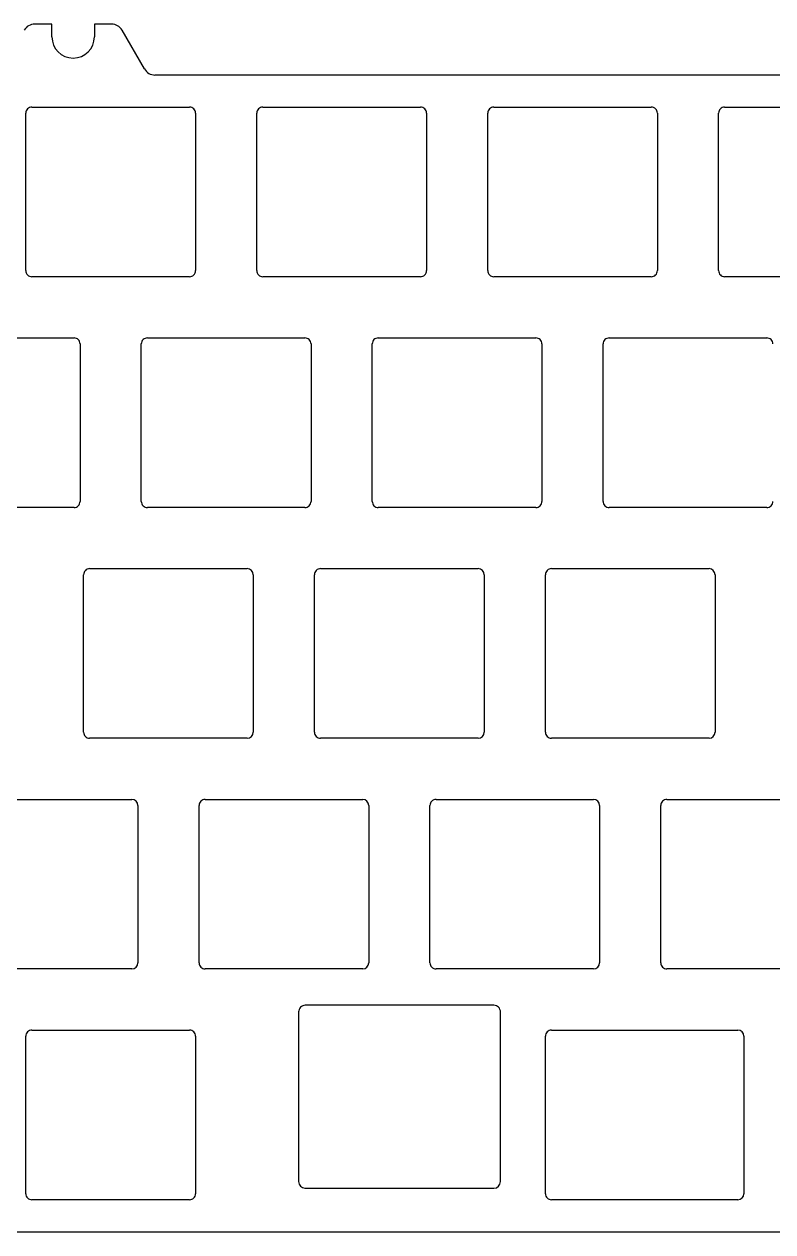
# Model space of a CAD drawing. Extents: x -143 to 143, y -14 to 90.
# Drawn here: x 31 to 92.7, y -9.7 to 90 of the extents above; entities that cross this region are included whole.
import ezdxf

# ---------------------------------------------------------------- set-up
doc = ezdxf.new("R2010")
doc.units = 0
doc.layers.add('Part__Feature', color=7, linetype='CONTINUOUS')

msp = doc.modelspace()

# ---------------------------------------------------------------- linework, layer by layer
at = {"layer": 'Part__Feature'}
for p, q in [((31.827, 90.05), (31.827, 90.05, 1.59144)), ((33.25, 90.05, 1.59144), (31.827, 90.05, 1.59144)), ((31.827, 90.05), (31.827, 90.05, 1.59144)), ((33.25, 90.05), (31.827, 90.05)), ((33.25, 90.05), (31.827, 90.05)), ((33.25, 90.05, 1.59144), (31.827, 90.05, 1.59144)), ((33.25, 90.05), (33.25, 90.05, 1.59144)), ((33.25, 89, 1.59144), (33.25, 90.05, 1.59144)), ((33.25, 90.05), (33.25, 90.05, 1.59144)), ((33.25, 89), (33.25, 90.05)), ((33.25, 89), (33.25, 90.05)), ((33.25, 89, 1.59144), (33.25, 90.05, 1.59144)), ((36.75, 90.05), (36.75, 90.05, 1.59144)), ((36.75, 90.05, 1.59144), (36.75, 89, 1.59144)), ((36.75, 90.05), (36.75, 89)), ((38.173, 90.05, 1.59144), (36.75, 90.05, 1.59144)), ((36.75, 90.05), (36.75, 90.05, 1.59144)), ((38.173, 90.05), (36.75, 90.05)), ((36.75, 90.05), (36.75, 89)), ((38.173, 90.05), (36.75, 90.05)), ((36.75, 90.05, 1.59144), (36.75, 89, 1.59144)), ((38.173, 90.05, 1.59144), (36.75, 90.05, 1.59144)), ((38.173, 90.05), (38.173, 90.05, 1.59144)), ((38.173, 90.05), (38.173, 90.05, 1.59144)), ((33.25, 89), (33.25, 89, 1.59144)), ((33.25, 89), (33.25, 89, 1.59144)), ((36.75, 89), (36.75, 89, 1.59144)), ((36.75, 89), (36.75, 89, 1.59144)), ((39.039, 89.55), (39.039, 89.55, 1.59144)), ((40.886, 86.35, 1.59144), (39.039, 89.55, 1.59144)), ((39.039, 89.55), (39.039, 89.55, 1.59144)), ((40.886, 86.35), (39.039, 89.55)), ((40.886, 86.35), (39.039, 89.55)), ((40.886, 86.35, 1.59144), (39.039, 89.55, 1.59144)), ((40.886, 86.35), (40.886, 86.35, 1.59144)), ((40.886, 86.35), (40.886, 86.35, 1.59144)), ((41.752, 85.85), (41.752, 85.85, 1.59144)), ((116.748, 85.85, 1.59144), (41.752, 85.85, 1.59144)), ((41.752, 85.85), (41.752, 85.85, 1.59144)), ((116.748, 85.85), (41.752, 85.85)), ((116.748, 85.85), (41.752, 85.85)), ((116.748, 85.85, 1.59144), (41.752, 85.85, 1.59144)), ((31.6, 83.2), (31.6, 83.2, 1.59144)), ((31.6, 83.2), (31.6, 83.2, 1.59144)), ((31.6, 83.2, 1.59144), (44.6, 83.2, 1.59144)), ((31.6, 83.2), (44.6, 83.2)), ((31.6, 83.2), (44.6, 83.2)), ((31.6, 83.2, 1.59144), (44.6, 83.2, 1.59144)), ((44.6, 83.2), (44.6, 83.2, 1.59144)), ((44.6, 83.2), (44.6, 83.2, 1.59144)), ((50.65, 83.2), (50.65, 83.2, 1.59144)), ((50.65, 83.2), (50.65, 83.2, 1.59144)), ((50.65, 83.2, 1.59144), (63.65, 83.2, 1.59144)), ((50.65, 83.2), (63.65, 83.2)), ((50.65, 83.2), (63.65, 83.2)), ((50.65, 83.2, 1.59144), (63.65, 83.2, 1.59144)), ((63.65, 83.2), (63.65, 83.2, 1.59144)), ((63.65, 83.2), (63.65, 83.2, 1.59144)), ((69.7, 83.2), (69.7, 83.2, 1.59144)), ((69.7, 83.2), (69.7, 83.2, 1.59144)), ((69.7, 83.2, 1.59144), (82.7, 83.2, 1.59144)), ((69.7, 83.2), (82.7, 83.2)), ((69.7, 83.2), (82.7, 83.2)), ((69.7, 83.2, 1.59144), (82.7, 83.2, 1.59144)), ((82.7, 83.2), (82.7, 83.2, 1.59144)), ((82.7, 83.2), (82.7, 83.2, 1.59144)), ((88.75, 83.2), (88.75, 83.2, 1.59144)), ((88.75, 83.2), (88.75, 83.2, 1.59144)), ((88.75, 83.2, 1.59144), (101.75, 83.2, 1.59144)), ((88.75, 83.2), (101.75, 83.2)), ((88.75, 83.2), (101.75, 83.2)), ((88.75, 83.2, 1.59144), (101.75, 83.2, 1.59144)), ((31.1, 69.7, 1.59144), (31.1, 82.7, 1.59144)), ((31.1, 82.7), (31.1, 82.7, 1.59144)), ((31.1, 69.7), (31.1, 82.7)), ((31.1, 82.7), (31.1, 82.7, 1.59144)), ((31.1, 69.7), (31.1, 82.7)), ((31.1, 69.7, 1.59144), (31.1, 82.7, 1.59144)), ((45.1, 82.7), (45.1, 82.7, 1.59144)), ((45.1, 82.7, 1.59144), (45.1, 69.7, 1.59144)), ((45.1, 82.7), (45.1, 69.7)), ((45.1, 82.7), (45.1, 82.7, 1.59144)), ((45.1, 82.7), (45.1, 69.7)), ((45.1, 82.7, 1.59144), (45.1, 69.7, 1.59144)), ((50.15, 69.7, 1.59144), (50.15, 82.7, 1.59144)), ((50.15, 82.7), (50.15, 82.7, 1.59144)), ((50.15, 69.7), (50.15, 82.7)), ((50.15, 82.7), (50.15, 82.7, 1.59144)), ((50.15, 69.7), (50.15, 82.7)), ((50.15, 69.7, 1.59144), (50.15, 82.7, 1.59144)), ((64.15, 82.7), (64.15, 82.7, 1.59144)), ((64.15, 82.7, 1.59144), (64.15, 69.7, 1.59144)), ((64.15, 82.7), (64.15, 69.7)), ((64.15, 82.7), (64.15, 82.7, 1.59144)), ((64.15, 82.7), (64.15, 69.7)), ((64.15, 82.7, 1.59144), (64.15, 69.7, 1.59144)), ((69.2, 69.7, 1.59144), (69.2, 82.7, 1.59144)), ((69.2, 82.7), (69.2, 82.7, 1.59144)), ((69.2, 69.7), (69.2, 82.7)), ((69.2, 82.7), (69.2, 82.7, 1.59144)), ((69.2, 69.7), (69.2, 82.7)), ((69.2, 69.7, 1.59144), (69.2, 82.7, 1.59144)), ((83.2, 82.7), (83.2, 82.7, 1.59144)), ((83.2, 82.7, 1.59144), (83.2, 69.7, 1.59144)), ((83.2, 82.7), (83.2, 69.7)), ((83.2, 82.7), (83.2, 82.7, 1.59144)), ((83.2, 82.7), (83.2, 69.7)), ((83.2, 82.7, 1.59144), (83.2, 69.7, 1.59144)), ((88.25, 69.7, 1.59144), (88.25, 82.7, 1.59144)), ((88.25, 82.7), (88.25, 82.7, 1.59144)), ((88.25, 69.7), (88.25, 82.7)), ((88.25, 82.7), (88.25, 82.7, 1.59144)), ((88.25, 69.7), (88.25, 82.7)), ((88.25, 69.7, 1.59144), (88.25, 82.7, 1.59144)), ((31.1, 69.7), (31.1, 69.7, 1.59144)), ((31.1, 69.7), (31.1, 69.7, 1.59144)), ((31.6, 69.2), (31.6, 69.2, 1.59144)), ((44.6, 69.2, 1.59144), (31.6, 69.2, 1.59144)), ((31.6, 69.2), (31.6, 69.2, 1.59144)), ((44.6, 69.2), (31.6, 69.2)), ((44.6, 69.2), (31.6, 69.2)), ((44.6, 69.2, 1.59144), (31.6, 69.2, 1.59144)), ((44.6, 69.2), (44.6, 69.2, 1.59144)), ((44.6, 69.2), (44.6, 69.2, 1.59144)), ((45.1, 69.7), (45.1, 69.7, 1.59144)), ((45.1, 69.7), (45.1, 69.7, 1.59144)), ((50.15, 69.7), (50.15, 69.7, 1.59144)), ((50.15, 69.7), (50.15, 69.7, 1.59144)), ((50.65, 69.2), (50.65, 69.2, 1.59144)), ((63.65, 69.2, 1.59144), (50.65, 69.2, 1.59144)), ((50.65, 69.2), (50.65, 69.2, 1.59144)), ((63.65, 69.2), (50.65, 69.2)), ((63.65, 69.2), (50.65, 69.2)), ((63.65, 69.2, 1.59144), (50.65, 69.2, 1.59144)), ((63.65, 69.2), (63.65, 69.2, 1.59144)), ((63.65, 69.2), (63.65, 69.2, 1.59144)), ((64.15, 69.7), (64.15, 69.7, 1.59144)), ((64.15, 69.7), (64.15, 69.7, 1.59144)), ((69.2, 69.7), (69.2, 69.7, 1.59144)), ((69.2, 69.7), (69.2, 69.7, 1.59144)), ((69.7, 69.2), (69.7, 69.2, 1.59144)), ((82.7, 69.2, 1.59144), (69.7, 69.2, 1.59144)), ((69.7, 69.2), (69.7, 69.2, 1.59144)), ((82.7, 69.2), (69.7, 69.2)), ((82.7, 69.2), (69.7, 69.2)), ((82.7, 69.2, 1.59144), (69.7, 69.2, 1.59144)), ((82.7, 69.2), (82.7, 69.2, 1.59144)), ((82.7, 69.2), (82.7, 69.2, 1.59144)), ((83.2, 69.7), (83.2, 69.7, 1.59144)), ((83.2, 69.7), (83.2, 69.7, 1.59144)), ((88.25, 69.7), (88.25, 69.7, 1.59144)), ((88.25, 69.7), (88.25, 69.7, 1.59144)), ((88.75, 69.2), (88.75, 69.2, 1.59144)), ((101.75, 69.2, 1.59144), (88.75, 69.2, 1.59144)), ((88.75, 69.2), (88.75, 69.2, 1.59144)), ((101.75, 69.2), (88.75, 69.2)), ((101.75, 69.2), (88.75, 69.2)), ((101.75, 69.2, 1.59144), (88.75, 69.2, 1.59144)), ((22.075, 64.15, 1.59144), (35.075, 64.15, 1.59144)), ((22.075, 64.15), (35.075, 64.15)), ((22.075, 64.15), (35.075, 64.15)), ((22.075, 64.15, 1.59144), (35.075, 64.15, 1.59144)), ((35.075, 64.15), (35.075, 64.15, 1.59144)), ((35.075, 64.15), (35.075, 64.15, 1.59144)), ((41.125, 64.15), (41.125, 64.15, 1.59144)), ((41.125, 64.15), (41.125, 64.15, 1.59144)), ((41.125, 64.15, 1.59144), (54.125, 64.15, 1.59144)), ((41.125, 64.15), (54.125, 64.15)), ((41.125, 64.15), (54.125, 64.15)), ((41.125, 64.15, 1.59144), (54.125, 64.15, 1.59144)), ((54.125, 64.15), (54.125, 64.15, 1.59144)), ((54.125, 64.15), (54.125, 64.15, 1.59144)), ((60.175, 64.15), (60.175, 64.15, 1.59144)), ((60.175, 64.15), (60.175, 64.15, 1.59144)), ((60.175, 64.15, 1.59144), (73.175, 64.15, 1.59144)), ((60.175, 64.15), (73.175, 64.15)), ((60.175, 64.15), (73.175, 64.15)), ((60.175, 64.15, 1.59144), (73.175, 64.15, 1.59144)), ((73.175, 64.15), (73.175, 64.15, 1.59144)), ((73.175, 64.15), (73.175, 64.15, 1.59144)), ((79.225, 64.15), (79.225, 64.15, 1.59144)), ((79.225, 64.15), (79.225, 64.15, 1.59144)), ((79.225, 64.15, 1.59144), (92.225, 64.15, 1.59144)), ((79.225, 64.15), (92.225, 64.15)), ((79.225, 64.15), (92.225, 64.15)), ((79.225, 64.15, 1.59144), (92.225, 64.15, 1.59144)), ((92.225, 64.15), (92.225, 64.15, 1.59144)), ((92.225, 64.15), (92.225, 64.15, 1.59144)), ((35.575, 63.65), (35.575, 63.65, 1.59144)), ((35.575, 63.65, 1.59144), (35.575, 50.65, 1.59144)), ((35.575, 63.65), (35.575, 50.65)), ((35.575, 63.65), (35.575, 63.65, 1.59144)), ((35.575, 63.65), (35.575, 50.65)), ((35.575, 63.65, 1.59144), (35.575, 50.65, 1.59144)), ((40.625, 50.65, 1.59144), (40.625, 63.65, 1.59144)), ((40.625, 63.65), (40.625, 63.65, 1.59144)), ((40.625, 50.65), (40.625, 63.65)), ((40.625, 63.65), (40.625, 63.65, 1.59144)), ((40.625, 50.65), (40.625, 63.65)), ((40.625, 50.65, 1.59144), (40.625, 63.65, 1.59144)), ((54.625, 63.65), (54.625, 63.65, 1.59144)), ((54.625, 63.65, 1.59144), (54.625, 50.65, 1.59144)), ((54.625, 63.65), (54.625, 50.65)), ((54.625, 63.65), (54.625, 63.65, 1.59144)), ((54.625, 63.65), (54.625, 50.65)), ((54.625, 63.65, 1.59144), (54.625, 50.65, 1.59144)), ((59.675, 50.65, 1.59144), (59.675, 63.65, 1.59144)), ((59.675, 63.65), (59.675, 63.65, 1.59144)), ((59.675, 50.65), (59.675, 63.65)), ((59.675, 63.65), (59.675, 63.65, 1.59144)), ((59.675, 50.65), (59.675, 63.65)), ((59.675, 50.65, 1.59144), (59.675, 63.65, 1.59144)), ((73.675, 63.65), (73.675, 63.65, 1.59144)), ((73.675, 63.65, 1.59144), (73.675, 50.65, 1.59144)), ((73.675, 63.65), (73.675, 50.65)), ((73.675, 63.65), (73.675, 63.65, 1.59144)), ((73.675, 63.65), (73.675, 50.65)), ((73.675, 63.65, 1.59144), (73.675, 50.65, 1.59144)), ((78.725, 50.65, 1.59144), (78.725, 63.65, 1.59144)), ((78.725, 63.65), (78.725, 63.65, 1.59144)), ((78.725, 50.65), (78.725, 63.65)), ((78.725, 63.65), (78.725, 63.65, 1.59144)), ((78.725, 50.65), (78.725, 63.65)), ((78.725, 50.65, 1.59144), (78.725, 63.65, 1.59144)), ((35.075, 50.15, 1.59144), (22.075, 50.15, 1.59144)), ((35.075, 50.15), (22.075, 50.15)), ((35.075, 50.15), (22.075, 50.15)), ((35.075, 50.15, 1.59144), (22.075, 50.15, 1.59144)), ((35.075, 50.15), (35.075, 50.15, 1.59144)), ((35.075, 50.15), (35.075, 50.15, 1.59144)), ((35.575, 50.65), (35.575, 50.65, 1.59144)), ((35.575, 50.65), (35.575, 50.65, 1.59144)), ((40.625, 50.65), (40.625, 50.65, 1.59144)), ((40.625, 50.65), (40.625, 50.65, 1.59144)), ((41.125, 50.15), (41.125, 50.15, 1.59144)), ((54.125, 50.15, 1.59144), (41.125, 50.15, 1.59144)), ((41.125, 50.15), (41.125, 50.15, 1.59144)), ((54.125, 50.15), (41.125, 50.15)), ((54.125, 50.15), (41.125, 50.15)), ((54.125, 50.15, 1.59144), (41.125, 50.15, 1.59144)), ((54.125, 50.15), (54.125, 50.15, 1.59144)), ((54.125, 50.15), (54.125, 50.15, 1.59144)), ((54.625, 50.65), (54.625, 50.65, 1.59144)), ((54.625, 50.65), (54.625, 50.65, 1.59144)), ((59.675, 50.65), (59.675, 50.65, 1.59144)), ((59.675, 50.65), (59.675, 50.65, 1.59144)), ((60.175, 50.15), (60.175, 50.15, 1.59144)), ((73.175, 50.15, 1.59144), (60.175, 50.15, 1.59144)), ((60.175, 50.15), (60.175, 50.15, 1.59144)), ((73.175, 50.15), (60.175, 50.15)), ((73.175, 50.15), (60.175, 50.15)), ((73.175, 50.15, 1.59144), (60.175, 50.15, 1.59144)), ((73.175, 50.15), (73.175, 50.15, 1.59144)), ((73.175, 50.15), (73.175, 50.15, 1.59144)), ((73.675, 50.65), (73.675, 50.65, 1.59144)), ((73.675, 50.65), (73.675, 50.65, 1.59144)), ((78.725, 50.65), (78.725, 50.65, 1.59144)), ((78.725, 50.65), (78.725, 50.65, 1.59144)), ((79.225, 50.15), (79.225, 50.15, 1.59144)), ((92.225, 50.15, 1.59144), (79.225, 50.15, 1.59144)), ((79.225, 50.15), (79.225, 50.15, 1.59144)), ((92.225, 50.15), (79.225, 50.15)), ((92.225, 50.15), (79.225, 50.15)), ((92.225, 50.15, 1.59144), (79.225, 50.15, 1.59144)), ((92.225, 50.15), (92.225, 50.15, 1.59144)), ((92.225, 50.15), (92.225, 50.15, 1.59144)), ((36.363, 45.1), (36.363, 45.1, 1.59144)), ((36.363, 45.1), (36.363, 45.1, 1.59144)), ((36.363, 45.1, 1.59144), (49.363, 45.1, 1.59144)), ((36.363, 45.1), (49.363, 45.1)), ((36.363, 45.1), (49.363, 45.1)), ((36.363, 45.1, 1.59144), (49.363, 45.1, 1.59144)), ((49.363, 45.1), (49.363, 45.1, 1.59144)), ((49.363, 45.1), (49.363, 45.1, 1.59144)), ((55.413, 45.1), (55.413, 45.1, 1.59144)), ((55.413, 45.1), (55.413, 45.1, 1.59144)), ((55.413, 45.1, 1.59144), (68.413, 45.1, 1.59144)), ((55.413, 45.1), (68.413, 45.1)), ((55.413, 45.1), (68.413, 45.1)), ((55.413, 45.1, 1.59144), (68.413, 45.1, 1.59144)), ((68.413, 45.1), (68.413, 45.1, 1.59144)), ((68.413, 45.1), (68.413, 45.1, 1.59144)), ((74.463, 45.1), (74.463, 45.1, 1.59144)), ((74.463, 45.1), (74.463, 45.1, 1.59144)), ((74.463, 45.1, 1.59144), (87.463, 45.1, 1.59144)), ((74.463, 45.1), (87.463, 45.1)), ((74.463, 45.1), (87.463, 45.1)), ((74.463, 45.1, 1.59144), (87.463, 45.1, 1.59144)), ((87.463, 45.1), (87.463, 45.1, 1.59144)), ((87.463, 45.1), (87.463, 45.1, 1.59144)), ((35.863, 31.6, 1.59144), (35.862, 44.6, 1.59144)), ((35.862, 44.6), (35.862, 44.6, 1.59144)), ((35.863, 31.6), (35.862, 44.6)), ((35.862, 44.6), (35.862, 44.6, 1.59144)), ((35.863, 31.6), (35.862, 44.6)), ((35.863, 31.6, 1.59144), (35.862, 44.6, 1.59144)), ((49.863, 44.6), (49.863, 44.6, 1.59144)), ((49.863, 44.6, 1.59144), (49.863, 31.6, 1.59144)), ((49.863, 44.6), (49.863, 31.6)), ((49.863, 44.6), (49.863, 44.6, 1.59144)), ((49.863, 44.6), (49.863, 31.6)), ((49.863, 44.6, 1.59144), (49.863, 31.6, 1.59144)), ((54.913, 31.6, 1.59144), (54.912, 44.6, 1.59144)), ((54.912, 44.6), (54.912, 44.6, 1.59144)), ((54.913, 31.6), (54.912, 44.6)), ((54.912, 44.6), (54.912, 44.6, 1.59144)), ((54.913, 31.6), (54.912, 44.6)), ((54.913, 31.6, 1.59144), (54.912, 44.6, 1.59144)), ((68.913, 44.6), (68.913, 44.6, 1.59144)), ((68.913, 44.6, 1.59144), (68.913, 31.6, 1.59144)), ((68.913, 44.6), (68.913, 31.6)), ((68.913, 44.6), (68.913, 44.6, 1.59144)), ((68.913, 44.6), (68.913, 31.6)), ((68.913, 44.6, 1.59144), (68.913, 31.6, 1.59144)), ((73.963, 31.6, 1.59144), (73.962, 44.6, 1.59144)), ((73.962, 44.6), (73.962, 44.6, 1.59144)), ((73.963, 31.6), (73.962, 44.6)), ((73.962, 44.6), (73.962, 44.6, 1.59144)), ((73.963, 31.6), (73.962, 44.6)), ((73.963, 31.6, 1.59144), (73.962, 44.6, 1.59144)), ((87.963, 44.6), (87.963, 44.6, 1.59144)), ((87.963, 44.6, 1.59144), (87.963, 31.6, 1.59144)), ((87.963, 44.6), (87.963, 31.6)), ((87.963, 44.6), (87.963, 44.6, 1.59144)), ((87.963, 44.6), (87.963, 31.6)), ((87.963, 44.6, 1.59144), (87.963, 31.6, 1.59144)), ((35.863, 31.6), (35.863, 31.6, 1.59144)), ((35.863, 31.6), (35.863, 31.6, 1.59144)), ((36.363, 31.1), (36.363, 31.1, 1.59144)), ((49.363, 31.1, 1.59144), (36.363, 31.1, 1.59144)), ((36.363, 31.1), (36.363, 31.1, 1.59144)), ((49.363, 31.1), (36.363, 31.1)), ((49.363, 31.1), (36.363, 31.1)), ((49.363, 31.1, 1.59144), (36.363, 31.1, 1.59144)), ((49.363, 31.1), (49.363, 31.1, 1.59144)), ((49.363, 31.1), (49.363, 31.1, 1.59144)), ((49.863, 31.6), (49.863, 31.6, 1.59144)), ((49.863, 31.6), (49.863, 31.6, 1.59144)), ((54.913, 31.6), (54.913, 31.6, 1.59144)), ((54.913, 31.6), (54.913, 31.6, 1.59144)), ((55.413, 31.1), (55.413, 31.1, 1.59144)), ((68.413, 31.1, 1.59144), (55.413, 31.1, 1.59144)), ((55.413, 31.1), (55.413, 31.1, 1.59144)), ((68.413, 31.1), (55.413, 31.1)), ((68.413, 31.1), (55.413, 31.1)), ((68.413, 31.1, 1.59144), (55.413, 31.1, 1.59144)), ((68.413, 31.1), (68.413, 31.1, 1.59144)), ((68.413, 31.1), (68.413, 31.1, 1.59144)), ((68.913, 31.6), (68.913, 31.6, 1.59144)), ((68.913, 31.6), (68.913, 31.6, 1.59144)), ((73.963, 31.6), (73.963, 31.6, 1.59144)), ((73.963, 31.6), (73.963, 31.6, 1.59144)), ((74.463, 31.1), (74.463, 31.1, 1.59144)), ((87.463, 31.1, 1.59144), (74.463, 31.1, 1.59144)), ((74.463, 31.1), (74.463, 31.1, 1.59144)), ((87.463, 31.1), (74.463, 31.1)), ((87.463, 31.1), (74.463, 31.1)), ((87.463, 31.1, 1.59144), (74.463, 31.1, 1.59144)), ((87.463, 31.1), (87.463, 31.1, 1.59144)), ((87.463, 31.1), (87.463, 31.1, 1.59144)), ((87.963, 31.6), (87.963, 31.6, 1.59144)), ((87.963, 31.6), (87.963, 31.6, 1.59144)), ((26.838, 26.05, 1.59144), (39.838, 26.05, 1.59144)), ((26.838, 26.05), (39.838, 26.05)), ((26.838, 26.05), (39.838, 26.05)), ((26.838, 26.05, 1.59144), (39.838, 26.05, 1.59144)), ((39.838, 26.05), (39.838, 26.05, 1.59144)), ((39.838, 26.05), (39.838, 26.05, 1.59144)), ((45.888, 26.05), (45.888, 26.05, 1.59144)), ((45.888, 26.05), (45.888, 26.05, 1.59144)), ((45.888, 26.05, 1.59144), (58.888, 26.05, 1.59144)), ((45.888, 26.05), (58.888, 26.05)), ((45.888, 26.05), (58.888, 26.05)), ((45.888, 26.05, 1.59144), (58.888, 26.05, 1.59144)), ((58.888, 26.05), (58.888, 26.05, 1.59144)), ((58.888, 26.05), (58.888, 26.05, 1.59144)), ((64.938, 26.05), (64.938, 26.05, 1.59144)), ((64.938, 26.05), (64.938, 26.05, 1.59144)), ((64.938, 26.05, 1.59144), (77.938, 26.05, 1.59144)), ((64.938, 26.05), (77.938, 26.05)), ((64.938, 26.05), (77.938, 26.05)), ((64.938, 26.05, 1.59144), (77.938, 26.05, 1.59144)), ((77.938, 26.05), (77.938, 26.05, 1.59144)), ((77.938, 26.05), (77.938, 26.05, 1.59144)), ((83.988, 26.05), (83.988, 26.05, 1.59144)), ((83.988, 26.05), (83.988, 26.05, 1.59144)), ((83.988, 26.05, 1.59144), (96.988, 26.05, 1.59144)), ((83.988, 26.05), (96.988, 26.05)), ((83.988, 26.05), (96.988, 26.05)), ((83.988, 26.05, 1.59144), (96.988, 26.05, 1.59144)), ((40.338, 25.55), (40.338, 25.55, 1.59144)), ((40.338, 25.55, 1.59144), (40.338, 12.55, 1.59144)), ((40.338, 25.55), (40.338, 12.55)), ((40.338, 25.55), (40.338, 25.55, 1.59144)), ((40.338, 25.55), (40.338, 12.55)), ((40.338, 25.55, 1.59144), (40.338, 12.55, 1.59144)), ((45.388, 12.55, 1.59144), (45.387, 25.55, 1.59144)), ((45.387, 25.55), (45.387, 25.55, 1.59144)), ((45.388, 12.55), (45.387, 25.55)), ((45.387, 25.55), (45.387, 25.55, 1.59144)), ((45.388, 12.55), (45.387, 25.55)), ((45.388, 12.55, 1.59144), (45.387, 25.55, 1.59144)), ((59.388, 25.55), (59.388, 25.55, 1.59144)), ((59.388, 25.55, 1.59144), (59.388, 12.55, 1.59144)), ((59.388, 25.55), (59.388, 12.55)), ((59.388, 25.55), (59.388, 25.55, 1.59144)), ((59.388, 25.55), (59.388, 12.55)), ((59.388, 25.55, 1.59144), (59.388, 12.55, 1.59144)), ((64.438, 12.55, 1.59144), (64.437, 25.55, 1.59144)), ((64.437, 25.55), (64.437, 25.55, 1.59144)), ((64.438, 12.55), (64.437, 25.55)), ((64.437, 25.55), (64.437, 25.55, 1.59144)), ((64.438, 12.55), (64.437, 25.55)), ((64.438, 12.55, 1.59144), (64.437, 25.55, 1.59144)), ((78.438, 25.55), (78.438, 25.55, 1.59144)), ((78.438, 25.55, 1.59144), (78.438, 12.55, 1.59144)), ((78.438, 25.55), (78.438, 12.55)), ((78.438, 25.55), (78.438, 25.55, 1.59144)), ((78.438, 25.55), (78.438, 12.55)), ((78.438, 25.55, 1.59144), (78.438, 12.55, 1.59144)), ((83.488, 12.55, 1.59144), (83.487, 25.55, 1.59144)), ((83.487, 25.55), (83.487, 25.55, 1.59144)), ((83.488, 12.55), (83.487, 25.55)), ((83.487, 25.55), (83.487, 25.55, 1.59144)), ((83.488, 12.55), (83.487, 25.55)), ((83.488, 12.55, 1.59144), (83.487, 25.55, 1.59144)), ((39.838, 12.05, 1.59144), (26.838, 12.05, 1.59144)), ((39.838, 12.05), (26.838, 12.05)), ((39.838, 12.05), (26.838, 12.05)), ((39.838, 12.05, 1.59144), (26.838, 12.05, 1.59144)), ((39.838, 12.05), (39.838, 12.05, 1.59144)), ((39.838, 12.05), (39.838, 12.05, 1.59144)), ((40.338, 12.55), (40.338, 12.55, 1.59144)), ((40.338, 12.55), (40.338, 12.55, 1.59144)), ((45.388, 12.55), (45.388, 12.55, 1.59144)), ((45.388, 12.55), (45.388, 12.55, 1.59144)), ((45.888, 12.05), (45.888, 12.05, 1.59144)), ((58.888, 12.05, 1.59144), (45.888, 12.05, 1.59144)), ((45.888, 12.05), (45.888, 12.05, 1.59144)), ((58.888, 12.05), (45.888, 12.05)), ((58.888, 12.05), (45.888, 12.05)), ((58.888, 12.05, 1.59144), (45.888, 12.05, 1.59144)), ((58.888, 12.05), (58.888, 12.05, 1.59144)), ((58.888, 12.05), (58.888, 12.05, 1.59144)), ((59.388, 12.55), (59.388, 12.55, 1.59144)), ((59.388, 12.55), (59.388, 12.55, 1.59144)), ((64.438, 12.55), (64.438, 12.55, 1.59144)), ((64.438, 12.55), (64.438, 12.55, 1.59144)), ((64.938, 12.05), (64.938, 12.05, 1.59144)), ((77.938, 12.05, 1.59144), (64.938, 12.05, 1.59144)), ((64.938, 12.05), (64.938, 12.05, 1.59144)), ((77.938, 12.05), (64.938, 12.05)), ((77.938, 12.05), (64.938, 12.05)), ((77.938, 12.05, 1.59144), (64.938, 12.05, 1.59144)), ((77.938, 12.05), (77.938, 12.05, 1.59144)), ((77.938, 12.05), (77.938, 12.05, 1.59144)), ((78.438, 12.55), (78.438, 12.55, 1.59144)), ((78.438, 12.55), (78.438, 12.55, 1.59144)), ((83.488, 12.55), (83.488, 12.55, 1.59144)), ((83.488, 12.55), (83.488, 12.55, 1.59144)), ((83.988, 12.05), (83.988, 12.05, 1.59144)), ((96.988, 12.05, 1.59144), (83.988, 12.05, 1.59144)), ((83.988, 12.05), (83.988, 12.05, 1.59144)), ((96.988, 12.05), (83.988, 12.05)), ((96.988, 12.05), (83.988, 12.05)), ((96.988, 12.05, 1.59144), (83.988, 12.05, 1.59144)), ((54.15, 9.05), (54.15, 9.05, 1.59144)), ((63.705, 9.05, 1.59144), (54.15, 9.05, 1.59144)), ((54.15, 9.05), (54.15, 9.05, 1.59144)), ((63.705, 9.05), (54.15, 9.05)), ((63.705, 9.05), (54.15, 9.05)), ((63.705, 9.05, 1.59144), (54.15, 9.05, 1.59144)), ((63.705, 9.05), (63.705, 9.05, 1.59144)), ((69.707, 9.05, 1.59144), (63.705, 9.05, 1.59144)), ((63.705, 9.05), (63.705, 9.05, 1.59144)), ((69.707, 9.05), (63.705, 9.05)), ((69.707, 9.05), (63.705, 9.05)), ((69.707, 9.05, 1.59144), (63.705, 9.05, 1.59144)), ((69.707, 9.05), (69.707, 9.05, 1.59144)), ((69.707, 9.05), (69.707, 9.05, 1.59144)), ((53.6, 8.5), (53.6, 8.5, 1.59144)), ((53.6, 8.5, 1.59144), (53.6, -5.5, 1.59144)), ((53.6, 8.5), (53.6, -5.5)), ((53.6, 8.5), (53.6, 8.5, 1.59144)), ((53.6, 8.5), (53.6, -5.5)), ((53.6, 8.5, 1.59144), (53.6, -5.5, 1.59144)), ((70.258, -5.5, 1.59144), (70.258, 8.5, 1.59144)), ((70.258, 8.5), (70.258, 8.5, 1.59144)), ((70.258, -5.5), (70.258, 8.5)), ((70.258, 8.5), (70.258, 8.5, 1.59144)), ((70.258, -5.5), (70.258, 8.5)), ((70.258, -5.5, 1.59144), (70.258, 8.5, 1.59144)), ((31.6, 7), (31.6, 7, 1.59144)), ((31.6, 7), (31.6, 7, 1.59144)), ((31.6, 7, 1.59144), (44.6, 7, 1.59144)), ((31.6, 7), (44.6, 7)), ((31.6, 7), (44.6, 7)), ((31.6, 7, 1.59144), (44.6, 7, 1.59144)), ((44.6, 7), (44.6, 7, 1.59144)), ((44.6, 7), (44.6, 7, 1.59144)), ((74.463, 7), (74.463, 7, 1.59144)), ((74.463, 7), (74.463, 7, 1.59144)), ((74.463, 7, 1.59144), (89.844, 7, 1.59144)), ((74.463, 7), (89.844, 7)), ((74.463, 7), (89.844, 7)), ((74.463, 7, 1.59144), (89.844, 7, 1.59144)), ((89.844, 7), (89.844, 7, 1.59144)), ((89.844, 7), (89.844, 7, 1.59144)), ((31.1, -6.5, 1.59144), (31.1, 6.5, 1.59144)), ((31.1, 6.5), (31.1, 6.5, 1.59144)), ((31.1, -6.5), (31.1, 6.5)), ((31.1, 6.5), (31.1, 6.5, 1.59144)), ((31.1, -6.5), (31.1, 6.5)), ((31.1, -6.5, 1.59144), (31.1, 6.5, 1.59144)), ((45.1, 6.5), (45.1, 6.5, 1.59144)), ((45.1, 6.5, 1.59144), (45.1, -6.5, 1.59144)), ((45.1, 6.5), (45.1, -6.5)), ((45.1, 6.5), (45.1, 6.5, 1.59144)), ((45.1, 6.5), (45.1, -6.5)), ((45.1, 6.5, 1.59144), (45.1, -6.5, 1.59144)), ((73.963, -6.5, 1.59144), (73.963, 6.5, 1.59144)), ((73.963, 6.5), (73.963, 6.5, 1.59144)), ((73.963, -6.5), (73.963, 6.5)), ((73.963, 6.5), (73.963, 6.5, 1.59144)), ((73.963, -6.5), (73.963, 6.5)), ((73.963, -6.5, 1.59144), (73.963, 6.5, 1.59144)), ((90.344, 6.5), (90.344, 6.5, 1.59144)), ((90.344, 6.5, 1.59144), (90.344, -6.5, 1.59144)), ((90.344, 6.5), (90.344, -6.5)), ((90.344, 6.5), (90.344, 6.5, 1.59144)), ((90.344, 6.5), (90.344, -6.5)), ((90.344, 6.5, 1.59144), (90.344, -6.5, 1.59144)), ((53.6, -5.5), (53.6, -5.5, 1.59144)), ((53.6, -5.5), (53.6, -5.5, 1.59144)), ((70.258, -5.5), (70.258, -5.5, 1.59144)), ((70.258, -5.5), (70.258, -5.5, 1.59144)), ((31.1, -6.5), (31.1, -6.5, 1.59144)), ((31.1, -6.5), (31.1, -6.5, 1.59144)), ((45.1, -6.5), (45.1, -6.5, 1.59144)), ((45.1, -6.5), (45.1, -6.5, 1.59144)), ((54.118, -6.05), (54.118, -6.05, 1.59144)), ((54.118, -6.05), (54.118, -6.05, 1.59144)), ((54.118, -6.05, 1.59144), (69.71, -6.05, 1.59144)), ((54.118, -6.05), (69.71, -6.05)), ((54.118, -6.05), (69.71, -6.05)), ((54.118, -6.05, 1.59144), (69.71, -6.05, 1.59144)), ((69.71, -6.05), (69.71, -6.05, 1.59144)), ((69.71, -6.05), (69.71, -6.05, 1.59144)), ((73.963, -6.5), (73.963, -6.5, 1.59144)), ((73.963, -6.5), (73.963, -6.5, 1.59144)), ((90.344, -6.5), (90.344, -6.5, 1.59144)), ((90.344, -6.5), (90.344, -6.5, 1.59144)), ((31.6, -7), (31.6, -7, 1.59144)), ((44.6, -7, 1.59144), (31.6, -7, 1.59144)), ((31.6, -7), (31.6, -7, 1.59144)), ((44.6, -7), (31.6, -7)), ((44.6, -7), (31.6, -7)), ((44.6, -7, 1.59144), (31.6, -7, 1.59144)), ((44.6, -7), (44.6, -7, 1.59144)), ((44.6, -7), (44.6, -7, 1.59144)), ((74.463, -7), (74.463, -7, 1.59144)), ((89.844, -7, 1.59144), (74.463, -7, 1.59144)), ((74.463, -7), (74.463, -7, 1.59144)), ((89.844, -7), (74.463, -7)), ((89.844, -7), (74.463, -7)), ((89.844, -7, 1.59144), (74.463, -7, 1.59144)), ((89.844, -7), (89.844, -7, 1.59144)), ((89.844, -7), (89.844, -7, 1.59144)), ((6.752, -9.65, 1.59144), (116.748, -9.65, 1.59144)), ((6.752, -9.65), (116.748, -9.65)), ((6.752, -9.65), (116.748, -9.65)), ((6.752, -9.65, 1.59144), (116.748, -9.65, 1.59144))]:
    msp.add_line(p, q, dxfattribs=at)
for centre, radius, start, end in [((31.8271, 89.0499), 1.00007, 90.0039, 149.998), ((31.8271, 89.0499, 1.59144), 1.00007, 90.0039, 149.998), ((31.8271, 89.0499), 1.00007, 90.0039, 149.998), ((31.8271, 89.0499, 1.59144), 1.00007, 90.0039, 149.998), ((38.1729, 89.0499), 1.00008, 30.0026, 89.996), ((38.1729, 89.0499, 1.59144), 1.00008, 30.0026, 89.996), ((38.1729, 89.0499), 1.00008, 30.0026, 89.996), ((38.1729, 89.0499, 1.59144), 1.00008, 30.0026, 89.996), ((35, 89, 1.59144), 1.75, 180, 0), ((35, 89), 1.75, 180, 0), ((35, 89), 1.75, 180, 0), ((35, 89, 1.59144), 1.75, 180, 0), ((41.7521, 86.8501, 1.59144), 1.00007, -149.998, -90.0038), ((41.7521, 86.8501), 1.00007, -149.998, -90.0038), ((41.7521, 86.8501), 1.00007, -149.998, -90.0038), ((41.7521, 86.8501, 1.59144), 1.00007, -149.998, -90.0038), ((31.5985, 82.7015, 1.59144), 0.49848, 89.8246, -179.825), ((31.5985, 82.7015), 0.49848, 89.8246, -179.825), ((31.5985, 82.7015), 0.49848, 89.8246, -179.825), ((31.5985, 82.7015, 1.59144), 0.49848, 89.8246, -179.825), ((44.6015, 82.7015, 1.59144), 0.49848, -0.175402, 90.1754), ((44.6015, 82.7015), 0.49848, -0.175402, 90.1754), ((44.6015, 82.7015), 0.49848, -0.175402, 90.1754), ((44.6015, 82.7015, 1.59144), 0.49848, -0.175402, 90.1754), ((50.6485, 82.7015, 1.59144), 0.49848, 89.8246, -179.825), ((50.6485, 82.7015), 0.49848, 89.8246, -179.825), ((50.6485, 82.7015), 0.49848, 89.8246, -179.825), ((50.6485, 82.7015, 1.59144), 0.49848, 89.8246, -179.825), ((63.6515, 82.7015, 1.59144), 0.49848, -0.174657, 90.1747), ((63.6515, 82.7015), 0.49848, -0.174657, 90.1747), ((63.6515, 82.7015), 0.49848, -0.174657, 90.1747), ((63.6515, 82.7015, 1.59144), 0.49848, -0.174657, 90.1747), ((69.6985, 82.7015, 1.59144), 0.49848, 89.8253, -179.825), ((69.6985, 82.7015), 0.49848, 89.8253, -179.825), ((69.6985, 82.7015), 0.49848, 89.8253, -179.825), ((69.6985, 82.7015, 1.59144), 0.49848, 89.8253, -179.825), ((82.7015, 82.7015, 1.59144), 0.49847, -0.176147, 90.1761), ((82.7015, 82.7015), 0.49847, -0.176147, 90.1761), ((82.7015, 82.7015), 0.49847, -0.176147, 90.1761), ((82.7015, 82.7015, 1.59144), 0.49847, -0.176147, 90.1761), ((88.7485, 82.7015, 1.59144), 0.49848, 89.8253, -179.825), ((88.7485, 82.7015), 0.49848, 89.8253, -179.825), ((88.7485, 82.7015), 0.49848, 89.8253, -179.825), ((88.7485, 82.7015, 1.59144), 0.49848, 89.8253, -179.825), ((31.5985, 69.6985, 1.59144), 0.49849, 179.826, -89.8261), ((31.5985, 69.6985), 0.49849, 179.826, -89.8261), ((31.5985, 69.6985), 0.49849, 179.826, -89.8261), ((31.5985, 69.6985, 1.59144), 0.49849, 179.826, -89.8261), ((44.6015, 69.6985, 1.59144), 0.49849, -90.1739, 0.173912), ((44.6015, 69.6985), 0.49849, -90.1739, 0.173912), ((44.6015, 69.6985), 0.49849, -90.1739, 0.173912), ((44.6015, 69.6985, 1.59144), 0.49849, -90.1739, 0.173912), ((50.6485, 69.6985, 1.59144), 0.49849, 179.826, -89.8261), ((50.6485, 69.6985), 0.49849, 179.826, -89.8261), ((50.6485, 69.6985), 0.49849, 179.826, -89.8261), ((50.6485, 69.6985, 1.59144), 0.49849, 179.826, -89.8261), ((63.6515, 69.6985, 1.59144), 0.4985, -90.1732, 0.173166), ((63.6515, 69.6985), 0.4985, -90.1732, 0.173166), ((63.6515, 69.6985), 0.4985, -90.1732, 0.173166), ((63.6515, 69.6985, 1.59144), 0.4985, -90.1732, 0.173166), ((69.6985, 69.6985, 1.59144), 0.4985, 179.827, -89.8268), ((69.6985, 69.6985), 0.4985, 179.827, -89.8268), ((69.6985, 69.6985), 0.4985, 179.827, -89.8268), ((69.6985, 69.6985, 1.59144), 0.4985, 179.827, -89.8268), ((82.7015, 69.6985, 1.59144), 0.49848, -90.1747, 0.174657), ((82.7015, 69.6985), 0.49848, -90.1747, 0.174657), ((82.7015, 69.6985), 0.49848, -90.1747, 0.174657), ((82.7015, 69.6985, 1.59144), 0.49848, -90.1747, 0.174657), ((88.7485, 69.6985, 1.59144), 0.4985, 179.827, -89.8268), ((88.7485, 69.6985), 0.4985, 179.827, -89.8268), ((88.7485, 69.6985), 0.4985, 179.827, -89.8268), ((88.7485, 69.6985, 1.59144), 0.4985, 179.827, -89.8268), ((35.0765, 63.6515, 1.59144), 0.49849, -0.173912, 90.1739), ((35.0765, 63.6515), 0.49849, -0.173912, 90.1739), ((35.0765, 63.6515), 0.49849, -0.173912, 90.1739), ((35.0765, 63.6515, 1.59144), 0.49849, -0.173912, 90.1739), ((41.1235, 63.6515, 1.59144), 0.49849, 89.8261, -179.826), ((41.1235, 63.6515), 0.49849, 89.8261, -179.826), ((41.1235, 63.6515), 0.49849, 89.8261, -179.826), ((41.1235, 63.6515, 1.59144), 0.49849, 89.8261, -179.826), ((54.1265, 63.6515, 1.59144), 0.49849, -0.173912, 90.1739), ((54.1265, 63.6515), 0.49849, -0.173912, 90.1739), ((54.1265, 63.6515), 0.49849, -0.173912, 90.1739), ((54.1265, 63.6515, 1.59144), 0.49849, -0.173912, 90.1739), ((60.1735, 63.6515, 1.59144), 0.49849, 89.8261, -179.826), ((60.1735, 63.6515), 0.49849, 89.8261, -179.826), ((60.1735, 63.6515), 0.49849, 89.8261, -179.826), ((60.1735, 63.6515, 1.59144), 0.49849, 89.8261, -179.826), ((73.1765, 63.6515, 1.59144), 0.4985, -0.173166, 90.1732), ((73.1765, 63.6515), 0.4985, -0.173166, 90.1732), ((73.1765, 63.6515), 0.4985, -0.173166, 90.1732), ((73.1765, 63.6515, 1.59144), 0.4985, -0.173166, 90.1732), ((79.2235, 63.6515, 1.59144), 0.4985, 89.8268, -179.827), ((79.2235, 63.6515), 0.4985, 89.8268, -179.827), ((79.2235, 63.6515), 0.4985, 89.8268, -179.827), ((79.2235, 63.6515, 1.59144), 0.4985, 89.8268, -179.827), ((92.2265, 63.6515, 1.59144), 0.49848, -0.174657, 90.1747), ((92.2265, 63.6515), 0.49848, -0.174657, 90.1747), ((92.2265, 63.6515), 0.49848, -0.174657, 90.1747), ((92.2265, 63.6515, 1.59144), 0.49848, -0.174657, 90.1747), ((35.0765, 50.6485, 1.59144), 0.49848, -90.1747, 0.174657), ((35.0765, 50.6485), 0.49848, -90.1747, 0.174657), ((35.0765, 50.6485), 0.49848, -90.1747, 0.174657), ((35.0765, 50.6485, 1.59144), 0.49848, -90.1747, 0.174657), ((41.1235, 50.6485, 1.59144), 0.49848, 179.825, -89.8253), ((41.1235, 50.6485), 0.49848, 179.825, -89.8253), ((41.1235, 50.6485), 0.49848, 179.825, -89.8253), ((41.1235, 50.6485, 1.59144), 0.49848, 179.825, -89.8253), ((54.1265, 50.6485, 1.59144), 0.49848, -90.1747, 0.174657), ((54.1265, 50.6485), 0.49848, -90.1747, 0.174657), ((54.1265, 50.6485), 0.49848, -90.1747, 0.174657), ((54.1265, 50.6485, 1.59144), 0.49848, -90.1747, 0.174657), ((60.1735, 50.6485, 1.59144), 0.49848, 179.825, -89.8253), ((60.1735, 50.6485), 0.49848, 179.825, -89.8253), ((60.1735, 50.6485), 0.49848, 179.825, -89.8253), ((60.1735, 50.6485, 1.59144), 0.49848, 179.825, -89.8253), ((73.1765, 50.6485, 1.59144), 0.49849, -90.1739, 0.173912), ((73.1765, 50.6485), 0.49849, -90.1739, 0.173912), ((73.1765, 50.6485), 0.49849, -90.1739, 0.173912), ((73.1765, 50.6485, 1.59144), 0.49849, -90.1739, 0.173912), ((79.2235, 50.6485, 1.59144), 0.49849, 179.826, -89.8261), ((79.2235, 50.6485), 0.49849, 179.826, -89.8261), ((79.2235, 50.6485), 0.49849, 179.826, -89.8261), ((79.2235, 50.6485, 1.59144), 0.49849, 179.826, -89.8261), ((92.2265, 50.6485, 1.59144), 0.49848, -90.1754, 0.175402), ((92.2265, 50.6485), 0.49848, -90.1754, 0.175402), ((92.2265, 50.6485), 0.49848, -90.1754, 0.175402), ((92.2265, 50.6485, 1.59144), 0.49848, -90.1754, 0.175402), ((36.3622, 44.5998, 1.59144), 0.50018, 89.9062, 179.979), ((36.3622, 44.5998), 0.50018, 89.9062, 179.979), ((36.3622, 44.5998), 0.50018, 89.9062, 179.979), ((36.3622, 44.5998, 1.59144), 0.50018, 89.9062, 179.979), ((49.3628, 44.5998, 1.59144), 0.50018, 0.0206087, 89.9794), ((49.3628, 44.5998), 0.50018, 0.0206087, 89.9794), ((49.3628, 44.5998), 0.50018, 0.0206087, 89.9794), ((49.3628, 44.5998, 1.59144), 0.50018, 0.0206087, 89.9794), ((55.4122, 44.5998, 1.59144), 0.50018, 89.9062, 179.979), ((55.4122, 44.5998), 0.50018, 89.9062, 179.979), ((55.4122, 44.5998), 0.50018, 89.9062, 179.979), ((55.4122, 44.5998, 1.59144), 0.50018, 89.9062, 179.979), ((68.4128, 44.5998, 1.59144), 0.50019, 0.021354, 89.9786), ((68.4128, 44.5998), 0.50019, 0.021354, 89.9786), ((68.4128, 44.5998), 0.50019, 0.021354, 89.9786), ((68.4128, 44.5998, 1.59144), 0.50019, 0.021354, 89.9786), ((74.4622, 44.5998, 1.59144), 0.50019, 89.907, 179.979), ((74.4622, 44.5998), 0.50019, 89.907, 179.979), ((74.4622, 44.5998), 0.50019, 89.907, 179.979), ((74.4622, 44.5998, 1.59144), 0.50019, 89.907, 179.979), ((87.4628, 44.5998, 1.59144), 0.50017, 0.0198634, 89.9801), ((87.4628, 44.5998), 0.50017, 0.0198634, 89.9801), ((87.4628, 44.5998), 0.50017, 0.0198634, 89.9801), ((87.4628, 44.5998, 1.59144), 0.50017, 0.0198634, 89.9801), ((36.3615, 31.5985, 1.59144), 0.49848, 179.825, -89.8253), ((36.3615, 31.5985), 0.49848, 179.825, -89.8253), ((36.3615, 31.5985), 0.49848, 179.825, -89.8253), ((36.3615, 31.5985, 1.59144), 0.49848, 179.825, -89.8253), ((49.3628, 31.6002, 1.59144), 0.50018, -89.9794, -0.0206087), ((49.3628, 31.6002), 0.50018, -89.9794, -0.0206087), ((49.3628, 31.6002), 0.50018, -89.9794, -0.0206087), ((49.3628, 31.6002, 1.59144), 0.50018, -89.9794, -0.0206087), ((55.4115, 31.5985, 1.59144), 0.49848, 179.825, -89.8253), ((55.4115, 31.5985), 0.49848, 179.825, -89.8253), ((55.4115, 31.5985), 0.49848, 179.825, -89.8253), ((55.4115, 31.5985, 1.59144), 0.49848, 179.825, -89.8253), ((68.4128, 31.6002, 1.59144), 0.50019, -89.9786, -0.021354), ((68.4128, 31.6002), 0.50019, -89.9786, -0.021354), ((68.4128, 31.6002), 0.50019, -89.9786, -0.021354), ((68.4128, 31.6002, 1.59144), 0.50019, -89.9786, -0.021354), ((74.4615, 31.5985, 1.59144), 0.49849, 179.826, -89.8261), ((74.4615, 31.5985), 0.49849, 179.826, -89.8261), ((74.4615, 31.5985), 0.49849, 179.826, -89.8261), ((74.4615, 31.5985, 1.59144), 0.49849, 179.826, -89.8261), ((87.4628, 31.6002, 1.59144), 0.50017, -89.9801, -0.0198634), ((87.4628, 31.6002), 0.50017, -89.9801, -0.0198634), ((87.4628, 31.6002), 0.50017, -89.9801, -0.0198634), ((87.4628, 31.6002, 1.59144), 0.50017, -89.9801, -0.0198634), ((39.8378, 25.5498, 1.59144), 0.50018, 0.0206087, 89.9794), ((39.8378, 25.5498), 0.50018, 0.0206087, 89.9794), ((39.8378, 25.5498), 0.50018, 0.0206087, 89.9794), ((39.8378, 25.5498, 1.59144), 0.50018, 0.0206087, 89.9794), ((45.8872, 25.5498, 1.59144), 0.50018, 89.9062, 179.979), ((45.8872, 25.5498), 0.50018, 89.9062, 179.979), ((45.8872, 25.5498), 0.50018, 89.9062, 179.979), ((45.8872, 25.5498, 1.59144), 0.50018, 89.9062, 179.979), ((58.8878, 25.5498, 1.59144), 0.50018, 0.0206087, 89.9794), ((58.8878, 25.5498), 0.50018, 0.0206087, 89.9794), ((58.8878, 25.5498), 0.50018, 0.0206087, 89.9794), ((58.8878, 25.5498, 1.59144), 0.50018, 0.0206087, 89.9794), ((64.9372, 25.5498, 1.59144), 0.50019, 89.9061, 179.979), ((64.9372, 25.5498), 0.50019, 89.9061, 179.979), ((64.9372, 25.5498), 0.50019, 89.9061, 179.979), ((64.9372, 25.5498, 1.59144), 0.50019, 89.9061, 179.979), ((77.9378, 25.5498, 1.59144), 0.50019, 0.021354, 89.9786), ((77.9378, 25.5498), 0.50019, 0.021354, 89.9786), ((77.9378, 25.5498), 0.50019, 0.021354, 89.9786), ((77.9378, 25.5498, 1.59144), 0.50019, 0.021354, 89.9786), ((83.9872, 25.5498, 1.59144), 0.50019, 89.907, 179.979), ((83.9872, 25.5498), 0.50019, 89.907, 179.979), ((83.9872, 25.5498), 0.50019, 89.907, 179.979), ((83.9872, 25.5498, 1.59144), 0.50019, 89.907, 179.979), ((39.8378, 12.5502, 1.59144), 0.50018, -89.9794, -0.0206087), ((39.8378, 12.5502), 0.50018, -89.9794, -0.0206087), ((39.8378, 12.5502), 0.50018, -89.9794, -0.0206087), ((39.8378, 12.5502, 1.59144), 0.50018, -89.9794, -0.0206087), ((45.8865, 12.5485, 1.59144), 0.49848, 179.825, -89.8253), ((45.8865, 12.5485), 0.49848, 179.825, -89.8253), ((45.8865, 12.5485), 0.49848, 179.825, -89.8253), ((45.8865, 12.5485, 1.59144), 0.49848, 179.825, -89.8253), ((58.8878, 12.5502, 1.59144), 0.50018, -89.9794, -0.0206087), ((58.8878, 12.5502), 0.50018, -89.9794, -0.0206087), ((58.8878, 12.5502), 0.50018, -89.9794, -0.0206087), ((58.8878, 12.5502, 1.59144), 0.50018, -89.9794, -0.0206087), ((64.9365, 12.5485, 1.59144), 0.49848, 179.825, -89.8246), ((64.9365, 12.5485), 0.49848, 179.825, -89.8246), ((64.9365, 12.5485), 0.49848, 179.825, -89.8246), ((64.9365, 12.5485, 1.59144), 0.49848, 179.825, -89.8246), ((77.9378, 12.5502, 1.59144), 0.50019, -89.9786, -0.021354), ((77.9378, 12.5502), 0.50019, -89.9786, -0.021354), ((77.9378, 12.5502), 0.50019, -89.9786, -0.021354), ((77.9378, 12.5502, 1.59144), 0.50019, -89.9786, -0.021354), ((83.9865, 12.5485, 1.59144), 0.49849, 179.826, -89.8261), ((83.9865, 12.5485), 0.49849, 179.826, -89.8261), ((83.9865, 12.5485), 0.49849, 179.826, -89.8261), ((83.9865, 12.5485, 1.59144), 0.49849, 179.826, -89.8261), ((54.1497, 8.50031), 0.54969, 89.9678, -179.968), ((54.1497, 8.50031, 1.59144), 0.54969, 89.9678, -179.968), ((54.1497, 8.50031), 0.54969, 89.9678, -179.968), ((54.1497, 8.50031, 1.59144), 0.54969, 89.9678, -179.968), ((69.7083, 8.5003), 0.5497, -0.0317722, 90.1361), ((69.7083, 8.5003, 1.59144), 0.5497, -0.0317722, 90.1361), ((69.7083, 8.5003), 0.5497, -0.0317722, 90.1361), ((69.7083, 8.5003, 1.59144), 0.5497, -0.0317722, 90.1361), ((31.5985, 6.50152, 1.59144), 0.49848, 89.8253, -179.825), ((31.5985, 6.50152), 0.49848, 89.8253, -179.825), ((31.5985, 6.50152), 0.49848, 89.8253, -179.825), ((31.5985, 6.50152, 1.59144), 0.49848, 89.8253, -179.825), ((44.6015, 6.50152, 1.59144), 0.49848, -0.174657, 90.1747), ((44.6015, 6.50152), 0.49848, -0.174657, 90.1747), ((44.6015, 6.50152), 0.49848, -0.174657, 90.1747), ((44.6015, 6.50152, 1.59144), 0.49848, -0.174657, 90.1747), ((74.4615, 6.50151, 1.59144), 0.49849, 89.8261, -179.826), ((74.4615, 6.50151), 0.49849, 89.8261, -179.826), ((74.4615, 6.50151), 0.49849, 89.8261, -179.826), ((74.4615, 6.50151, 1.59144), 0.49849, 89.8261, -179.826), ((89.8438, 6.49981, 1.59144), 0.50019, 0.021354, 89.9786), ((89.8438, 6.49981), 0.50019, 0.021354, 89.9786), ((89.8438, 6.49981), 0.50019, 0.021354, 89.9786), ((89.8438, 6.49981, 1.59144), 0.50019, 0.021354, 89.9786), ((54.1519, -5.49913), 0.55191, -179.91, -93.5222), ((54.1519, -5.49913, 1.59144), 0.55191, -179.91, -93.5222), ((54.1519, -5.49913), 0.55191, -179.91, -93.5222), ((54.1519, -5.49913, 1.59144), 0.55191, -179.91, -93.5222), ((69.7083, -5.50031), 0.5497, -89.8238, 0.0320671), ((69.7083, -5.50031, 1.59144), 0.5497, -89.8238, 0.0320671), ((69.7083, -5.50031), 0.5497, -89.8238, 0.0320671), ((69.7083, -5.50031, 1.59144), 0.5497, -89.8238, 0.0320671), ((31.5985, -6.50152, 1.59144), 0.49848, 179.825, -89.8253), ((31.5985, -6.50152), 0.49848, 179.825, -89.8253), ((31.5985, -6.50152), 0.49848, 179.825, -89.8253), ((31.5985, -6.50152, 1.59144), 0.49848, 179.825, -89.8253), ((44.6015, -6.50152, 1.59144), 0.49848, -90.1747, 0.174657), ((44.6015, -6.50152), 0.49848, -90.1747, 0.174657), ((44.6015, -6.50152), 0.49848, -90.1747, 0.174657), ((44.6015, -6.50152, 1.59144), 0.49848, -90.1747, 0.174657), ((74.4615, -6.50151, 1.59144), 0.49849, 179.826, -89.8261), ((74.4615, -6.50151), 0.49849, 179.826, -89.8261), ((74.4615, -6.50151), 0.49849, 179.826, -89.8261), ((74.4615, -6.50151, 1.59144), 0.49849, 179.826, -89.8261), ((89.8438, -6.49981, 1.59144), 0.50019, -89.9786, -0.021354), ((89.8438, -6.49981), 0.50019, -89.9786, -0.021354), ((89.8438, -6.49981), 0.50019, -89.9786, -0.021354), ((89.8438, -6.49981, 1.59144), 0.50019, -89.9786, -0.021354)]:
    msp.add_arc(centre, radius, start, end, dxfattribs=at)

doc.saveas('drawing.dxf')
